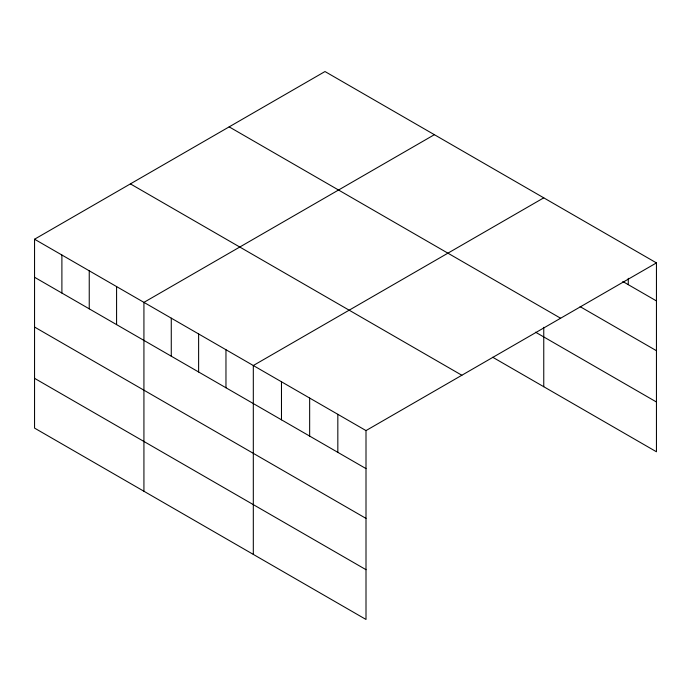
<?xml version="1.0" encoding="UTF-8"?>
<svg xmlns="http://www.w3.org/2000/svg" width="691" height="691" viewBox="0 0 691 691"><rect width="100%" height="100%" fill="white"/><g stroke="black" fill="none" stroke-linecap="round" stroke-linejoin="round"><path stroke-width="1.04" d="M34.55 239.224L366.005 430.588L366.005 619.464L34.55 428.1L34.55 239.224L324.995 71.536L656.45 262.9L656.45 451.776L492.709 357.247M434.38 134.685L143.927 302.373L143.927 491.258M543.757 197.833L253.312 365.522L253.312 554.407M366.005 430.588L656.45 262.9M622.824 281.522L656.45 300.93M580.112 306.64L656.45 350.708M229.153 126.868L560.6 318.231M535.551 332.198L656.45 401.998M130.4 183.884L461.847 375.248M34.55 277.264L366.005 468.619M34.55 327.042L366.005 518.397M34.55 378.322L366.005 569.686M628.274 278.326L628.274 284.666M543.757 327.318L543.757 386.718M337.83 414.315L337.83 452.355M309.654 398.051L309.654 436.09M281.479 381.786L281.479 419.826M225.966 349.732L225.966 387.772M198.619 333.943L198.619 371.983M171.273 318.162L171.273 356.202M116.58 286.584L116.58 324.623M89.243 270.794L89.243 308.834M61.896 255.014L61.896 293.044"/></g></svg>
